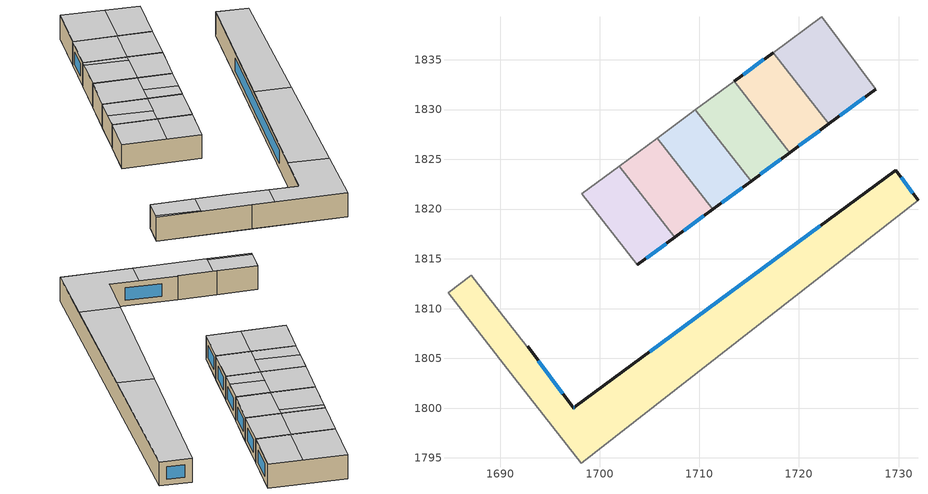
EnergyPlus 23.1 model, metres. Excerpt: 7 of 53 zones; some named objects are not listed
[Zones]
237ae20b8003ea5e_F0_dwelling_0
 floor ground (EU_floor_Construction): 1722.29,1839.32 1727.69,1832.04 1722.99,1828.57 1717.41,1835.72 z0
 wall outside (EU_wall_Construction): 1722.99,1828.57 1727.69,1832.04 z0:3
 wall adiabatic (EU_wall_Construction): 1727.69,1832.04 1722.29,1839.32 1717.41,1835.72 z0:3
 wall to 237ae20b8003ea5e_F0_dwelling_1 (EU_wall_Construction): 1717.41,1835.72 1722.99,1828.57 z0:3
 window (EU_Window_Construction): 1724.09,1829.38 1726.58,1831.22 z0.7:2.3
 ceiling to 237ae20b8003ea5e_F1_dwelling_0 (EU_floor_Construction): 1725.31,1835.25 1722.29,1839.32 1717.41,1835.72 1720.53,1831.72 z3
 ceiling to 237ae20b8003ea5e_F1_dwelling_5 (EU_floor_Construction): 1727.69,1832.04 1725.31,1835.25 1720.53,1831.72 1722.99,1828.57 z3
237ae20b8003ea5e_F0_dwelling_1
 floor ground (EU_floor_Construction): 1717.41,1835.72 1722.99,1828.57 1719.06,1825.67 1713.48,1832.83 z0
 wall outside (EU_wall_Construction): 1719.06,1825.67 1722.99,1828.57 / 1717.41,1835.72 1713.48,1832.83 z0:3
 wall to 237ae20b8003ea5e_F0_dwelling_2 (EU_wall_Construction): 1713.48,1832.83 1719.06,1825.67 z0:3
 window (EU_Window_Construction): 1719.98,1826.35 1722.07,1827.89 / 1716.48,1835.04 1714.4,1833.51 z0.7:2.3
 ceiling to 237ae20b8003ea5e_F1_dwelling_5 (EU_floor_Construction): 1722.99,1828.57 1720.53,1831.72 1716.61,1828.82 1719.06,1825.67 z3
 ceiling to 237ae20b8003ea5e_F1_dwelling_0 (EU_floor_Construction): 1720.53,1831.72 1717.41,1835.72 1713.48,1832.83 1716.61,1828.82 z3
237ae20b8003ea5e_F0_dwelling_2
 floor ground (EU_floor_Construction): 1713.48,1832.83 1719.06,1825.67 1715.18,1822.81 1709.6,1829.96 z0
 wall outside (EU_wall_Construction): 1715.18,1822.81 1719.06,1825.67 z0:3
 wall to 237ae20b8003ea5e_F0_dwelling_3 (EU_wall_Construction): 1709.6,1829.96 1715.18,1822.81 z0:3
 wall adiabatic (EU_wall_Construction): 1713.48,1832.83 1709.6,1829.96 z0:3
 window (EU_Window_Construction): 1716.09,1823.48 1718.15,1825 z0.7:2.3
 ceiling to 237ae20b8003ea5e_F1_dwelling_1 (EU_floor_Construction): 1715.96,1828.35 1712.95,1832.43 1709.6,1829.96 1712.73,1825.96 z3
 ceiling to 237ae20b8003ea5e_F1_dwelling_5 (EU_floor_Construction): 1719.06,1825.67 1716.61,1828.82 1712.73,1825.96 1715.18,1822.81 z3
 ceiling to 237ae20b8003ea5e_F1_dwelling_0 (EU_floor_Construction): 1716.61,1828.82 1713.48,1832.83 1712.95,1832.43 1715.96,1828.35 z3
237ae20b8003ea5e_F0_dwelling_3
 floor ground (EU_floor_Construction): 1709.6,1829.96 1715.18,1822.81 1711.34,1819.97 1705.76,1827.13 z0
 wall outside (EU_wall_Construction): 1711.34,1819.97 1715.18,1822.81 z0:3
 wall to 237ae20b8003ea5e_F0_dwelling_4 (EU_wall_Construction): 1705.76,1827.13 1711.34,1819.97 z0:3
 wall adiabatic (EU_wall_Construction): 1709.6,1829.96 1705.76,1827.13 z0:3
 window (EU_Window_Construction): 1712.24,1820.64 1714.28,1822.14 z0.7:2.3
 ceiling to 237ae20b8003ea5e_F1_dwelling_1 (EU_floor_Construction): 1712.73,1825.96 1709.6,1829.96 1705.76,1827.13 1708.89,1823.12 z3
 ceiling to 237ae20b8003ea5e_F1_dwelling_5 (EU_floor_Construction): 1715.18,1822.81 1712.73,1825.96 1710.49,1824.31 1712.87,1821.1 z3
 ceiling to 237ae20b8003ea5e_F1_dwelling_6 (EU_floor_Construction): 1712.87,1821.1 1710.49,1824.31 1708.89,1823.12 1711.34,1819.97 z3
237ae20b8003ea5e_F0_dwelling_4
 floor ground (EU_floor_Construction): 1705.76,1827.13 1711.34,1819.97 1707.54,1817.16 1701.96,1824.32 z0
 wall outside (EU_wall_Construction): 1707.54,1817.16 1711.34,1819.97 z0:3
 wall to 237ae20b8003ea5e_F0_dwelling_5 (EU_wall_Construction): 1701.96,1824.32 1707.54,1817.16 z0:3
 wall adiabatic (EU_wall_Construction): 1705.76,1827.13 1701.96,1824.32 z0:3
 window (EU_Window_Construction): 1708.43,1817.82 1710.45,1819.31 z0.7:2.3
 ceiling to 237ae20b8003ea5e_F1_dwelling_1 (EU_floor_Construction): 1708.89,1823.12 1705.76,1827.13 1703.62,1825.55 1706.64,1821.46 z3
 ceiling to 237ae20b8003ea5e_F1_dwelling_6 (EU_floor_Construction): 1711.34,1819.97 1708.89,1823.12 1705.08,1820.31 1707.54,1817.16 z3
 ceiling adiabatic (EU_roof_Construction): 1706.64,1821.46 1703.62,1825.55 1701.96,1824.32 1705.08,1820.31 z3
237ae20b8003ea5e_F0_dwelling_5
 floor ground (EU_floor_Construction): 1701.96,1824.32 1707.54,1817.16 1703.77,1814.38 1698.19,1821.54 z0
 wall outside (EU_wall_Construction): 1703.77,1814.38 1707.54,1817.16 z0:3
 wall to 237ae20b8003ea5e_F0_dwelling_6 (EU_wall_Construction): 1698.19,1821.54 1703.77,1814.38 z0:3
 wall adiabatic (EU_wall_Construction): 1701.96,1824.32 1698.19,1821.54 z0:3
 window (EU_Window_Construction): 1704.65,1815.04 1706.65,1816.51 z0.7:2.3
 ceiling adiabatic (EU_roof_Construction): 1705.08,1820.31 1701.96,1824.32 1698.19,1821.54 1701.31,1817.53 z3
 ceiling to 237ae20b8003ea5e_F1_dwelling_6 (EU_floor_Construction): 1707.54,1817.16 1705.08,1820.31 1701.31,1817.53 1703.77,1814.38 z3
237ae20b8003ea5e_F0_dwelling_9
 floor ground (EU_floor_Construction): 1729.73,1823.9 1731.96,1820.89 1698.13,1794.46 1684.74,1811.62 1687.09,1813.35 1692.68,1806.2 1692.73,1806.24 1697.35,1800.01 1697.45,1800.08 z0
 wall outside (EU_wall_Construction): 1731.96,1820.89 1729.73,1823.9 1697.45,1800.08 1697.35,1800.01 1692.73,1806.24 z0:3
 wall adiabatic (EU_wall_Construction): 1698.13,1794.46 1731.96,1820.89 / 1687.09,1813.35 1684.74,1811.62 z0:3
 wall to 237ae20b8003ea5e_F0_dwelling_10 (EU_wall_Construction): 1691.41,1803.07 1698.13,1794.46 z0:3
 wall to 237ae20b8003ea5e_F0_dwelling_7 (EU_wall_Construction): 1692.73,1806.24 1692.68,1806.2 1689.97,1809.68 z0:3
 wall to 237ae20b8003ea5e_F0_dwelling_11 (EU_wall_Construction): 1684.74,1811.62 1691.41,1803.07 z0:3
 wall to 237ae20b8003ea5e_F0_dwelling_8 (EU_wall_Construction): 1689.96,1809.67 1687.09,1813.35 z0:3
 window (EU_Window_Construction): 1697.43,1800.06 1697.38,1800.03 / 1722.15,1818.31 1705.03,1805.67 / 1731.43,1821.6 1730.25,1823.19 / 1696.27,1801.47 1693.82,1804.78 z0.7:2.3
 ceiling to 237ae20b8003ea5e_F1_dwelling_10 (EU_floor_Construction): 1717.44,1809.55 1714.91,1812.97 1701.68,1803.2 1704.47,1799.42 z3
 ceiling to 237ae20b8003ea5e_F1_dwelling_9 (EU_floor_Construction): 1731.96,1820.89 1729.73,1823.9 1714.91,1812.97 1717.44,1809.55 z3
 ceiling to 237ae20b8003ea5e_F1_dwelling_11 (EU_floor_Construction): 1704.47,1799.42 1701.68,1803.2 1697.35,1800.01 1695.35,1802.71 1693.03,1800.99 1698.13,1794.47 z3
 ceiling to 237ae20b8003ea5e_F1_dwelling_4 (EU_floor_Construction): 1688.03,1807.71 1685,1811.81 1684.74,1811.62 1687.88,1807.6 z3
 ceiling to 237ae20b8003ea5e_F1_dwelling_7 (EU_floor_Construction): 1695.35,1802.71 1692.73,1806.24 1692.68,1806.2 1690.23,1809.34 1687.88,1807.6 1693.03,1800.99 z3
 ceiling to 237ae20b8003ea5e_F1_dwelling_3 (EU_floor_Construction): 1690.23,1809.34 1687.09,1813.35 1685,1811.81 1688.03,1807.71 z3
[Building]
EU S2 Campaign: North Axis=0; Terrain=City; Solar Distribution=FullExterior
[Site:Location]
Budapest.Ferenc.Liszt.Intl.AP: Latitude=47.437; Longitude=19.256; Time Zone=1; Elevation=185
[SizingPeriod:WeatherFileDays]
AnnualSizingPeriod: Begin Month=1; Begin Day of Month=1; End Month=12; End Day of Month=31; Day of Week for Start Day=Monday; Use Weather File Daylight Saving Period=No; Use Weather File Rain and Snow Indicators=No
[MATERIAL]
EU_InternalMass_Material: Roughness=MediumRough; Thickness=0.1; Conductivity=1; Density=1800; Specific Heat=900; Thermal Absorptance=0.9; Solar Absorptance=0.7; Visible Absorptance=0.7
[MATERIAL:NOMASS] Roughness=MediumRough; Thermal Absorptance=0.9; Solar Absorptance=0.7; Visible Absorptance=0.7
Name | Thermal Resistance
EU_wall_NoMass | 0.832559
EU_roof_NoMass | 1.39638
EU_floor_NoMass | 0.872794
[WINDOWMATERIAL:SIMPLEGLAZINGSYSTEM]
EU_Window_SimpleGlazing: UFactor=2.79869; Solar Heat Gain Coefficient=0.75; Visible Transmittance=0.75
[CONSTRUCTION]
EU_wall_Construction: EU_wall_NoMass
EU_roof_Construction: EU_roof_NoMass
EU_floor_Construction: EU_floor_NoMass
EU_Window_Construction: EU_Window_SimpleGlazing
EU_InternalMass_Construction: EU_InternalMass_Material
[ZONE] Type=1; Multiplier=1; Ceiling Height=autocalculate; Floor Area=autocalculate; Part of Total Floor Area=Yes
Name | Volume
237ae20b8003ea5e_F0_dwelling_0 | 162.041
237ae20b8003ea5e_F0_dwelling_1 | 132.599
237ae20b8003ea5e_F0_dwelling_2 | 131.253
237ae20b8003ea5e_F0_dwelling_3 | 129.94
237ae20b8003ea5e_F0_dwelling_4 | 128.677
237ae20b8003ea5e_F0_dwelling_5 | 127.459
237ae20b8003ea5e_F0_dwelling_9 | 705.561
[INTERNALMASS] Construction=EU_InternalMass_Construction
Name | Zone or ZoneList | Surface Area
237ae20b8003ea5e_F0_dwelling_0_EU_InternalMass | 237ae20b8003ea5e_F0_dwelling_0 | 54.0135
237ae20b8003ea5e_F0_dwelling_1_EU_InternalMass | 237ae20b8003ea5e_F0_dwelling_1 | 44.1996
237ae20b8003ea5e_F0_dwelling_2_EU_InternalMass | 237ae20b8003ea5e_F0_dwelling_2 | 43.7508
237ae20b8003ea5e_F0_dwelling_3_EU_InternalMass | 237ae20b8003ea5e_F0_dwelling_3 | 43.3134
237ae20b8003ea5e_F0_dwelling_4_EU_InternalMass | 237ae20b8003ea5e_F0_dwelling_4 | 42.8924
237ae20b8003ea5e_F0_dwelling_5_EU_InternalMass | 237ae20b8003ea5e_F0_dwelling_5 | 42.4864
237ae20b8003ea5e_F0_dwelling_9_EU_InternalMass | 237ae20b8003ea5e_F0_dwelling_9 | 235.18
[OTHEREQUIPMENT] Fuel Type=Electricity; Design Level Calculation Method=Watts/Area; Power per Zone Floor Area=1; Fraction Latent=0; Fraction Radiant=0; Fraction Lost=0; Carbon Dioxide Generation Rate=0; EndUse Subcategory=EU_Step8_InternalGains
Name | Zone or ZoneList or Space or SpaceList | Schedule
EU_Step8_InternalGain_237ae20b8003ea5e_F0_dwelling_0_f000 | 237ae20b8003ea5e_F0_dwelling_0 | EU_Step8_GainSchedule_237ae20b8003ea5e_F0_dwelling_0_f000
EU_Step8_InternalGain_237ae20b8003ea5e_F0_dwelling_1_f000 | 237ae20b8003ea5e_F0_dwelling_1 | EU_Step8_GainSchedule_237ae20b8003ea5e_F0_dwelling_1_f000
EU_Step8_InternalGain_237ae20b8003ea5e_F0_dwelling_2_f000 | 237ae20b8003ea5e_F0_dwelling_2 | EU_Step8_GainSchedule_237ae20b8003ea5e_F0_dwelling_2_f000
EU_Step8_InternalGain_237ae20b8003ea5e_F0_dwelling_3_f000 | 237ae20b8003ea5e_F0_dwelling_3 | EU_Step8_GainSchedule_237ae20b8003ea5e_F0_dwelling_3_f000
EU_Step8_InternalGain_237ae20b8003ea5e_F0_dwelling_4_f000 | 237ae20b8003ea5e_F0_dwelling_4 | EU_Step8_GainSchedule_237ae20b8003ea5e_F0_dwelling_4_f000
EU_Step8_InternalGain_237ae20b8003ea5e_F0_dwelling_5_f000 | 237ae20b8003ea5e_F0_dwelling_5 | EU_Step8_GainSchedule_237ae20b8003ea5e_F0_dwelling_5_f000
EU_Step8_InternalGain_237ae20b8003ea5e_F0_dwelling_9_f000 | 237ae20b8003ea5e_F0_dwelling_9 | EU_Step8_GainSchedule_237ae20b8003ea5e_F0_dwelling_9_f000
[ZONEVENTILATION:DESIGNFLOWRATE] Schedule=EU_AlwaysOn; Design Flow Rate Calculation Method=AirChanges/Hour; Air Changes per Hour=0.475469; Ventilation Type=Natural; Fan Pressure Rise=0; Fan Total Efficiency=1; Constant Term Coefficient=1; Temperature Term Coefficient=0; Velocity Term Coefficient=0; Velocity Squared Term Coefficient=0; Minimum Indoor Temperature=-100; Maximum Indoor Temperature=100; Delta Temperature=-100; Minimum Outdoor Temperature=-100; Maximum Outdoor Temperature=100; Maximum Wind Speed=40
Name | Zone or ZoneList or Space or SpaceList
EU_ConstantAir_237ae20b8003ea5e_F0_dwelling_0 | 237ae20b8003ea5e_F0_dwelling_0
EU_ConstantAir_237ae20b8003ea5e_F0_dwelling_1 | 237ae20b8003ea5e_F0_dwelling_1
EU_ConstantAir_237ae20b8003ea5e_F0_dwelling_2 | 237ae20b8003ea5e_F0_dwelling_2
EU_ConstantAir_237ae20b8003ea5e_F0_dwelling_3 | 237ae20b8003ea5e_F0_dwelling_3
EU_ConstantAir_237ae20b8003ea5e_F0_dwelling_4 | 237ae20b8003ea5e_F0_dwelling_4
EU_ConstantAir_237ae20b8003ea5e_F0_dwelling_5 | 237ae20b8003ea5e_F0_dwelling_5
EU_ConstantAir_237ae20b8003ea5e_F0_dwelling_9 | 237ae20b8003ea5e_F0_dwelling_9
[HVACTEMPLATE:ZONE:IDEALLOADSAIRSYSTEM] System Availability Schedule=EU_AlwaysOn; Maximum Heating Supply Air Temperature=50; Minimum Cooling Supply Air Temperature=13; Maximum Heating Supply Air Humidity Ratio=0.0156; Minimum Cooling Supply Air Humidity Ratio=0.0077; Heating Limit=NoLimit; Cooling Limit=NoLimit; Heating Availability Schedule=EU_AlwaysOn; Cooling Availability Schedule=EU_CoolingOff; Dehumidification Control Type=ConstantSensibleHeatRatio; Cooling Sensible Heat Ratio=0.7; Dehumidification Setpoint=60; Humidification Control Type=None; Humidification Setpoint=30; Outdoor Air Method=None; Outdoor Air Flow Rate per Person=0.00944; Outdoor Air Flow Rate per Zone Floor Area=0; Outdoor Air Flow Rate per Zone=0; Demand Controlled Ventilation Type=None; Outdoor Air Economizer Type=NoEconomizer; Heat Recovery Type=None; Sensible Heat Recovery Effectiveness=0.7; Latent Heat Recovery Effectiveness=0.65
Name | Template Thermostat
237ae20b8003ea5e_F0_dwelling_0 | EU_HeatOnly_237ae20b8003ea5e_F0_dwelling_0
237ae20b8003ea5e_F0_dwelling_1 | EU_HeatOnly_237ae20b8003ea5e_F0_dwelling_1
237ae20b8003ea5e_F0_dwelling_2 | EU_HeatOnly_237ae20b8003ea5e_F0_dwelling_2
237ae20b8003ea5e_F0_dwelling_3 | EU_HeatOnly_237ae20b8003ea5e_F0_dwelling_3
237ae20b8003ea5e_F0_dwelling_4 | EU_HeatOnly_237ae20b8003ea5e_F0_dwelling_4
237ae20b8003ea5e_F0_dwelling_5 | EU_HeatOnly_237ae20b8003ea5e_F0_dwelling_5
237ae20b8003ea5e_F0_dwelling_9 | EU_HeatOnly_237ae20b8003ea5e_F0_dwelling_9
[SIZING:ZONE] Zone Cooling Design Supply Air Temperature Input Method=SupplyAirTemperature; Zone Cooling Design Supply Air Temperature=13; Zone Heating Design Supply Air Temperature Input Method=SupplyAirTemperature; Zone Heating Design Supply Air Temperature=50; Zone Cooling Design Supply Air Humidity Ratio=0.008; Zone Heating Design Supply Air Humidity Ratio=0.008; Cooling Design Air Flow Method=DesignDay; Cooling Design Air Flow Rate=0; Cooling Minimum Air Flow per Zone Floor Area=0.000762; Cooling Minimum Air Flow=0; Cooling Minimum Air Flow Fraction=0.2; Heating Design Air Flow Method=DesignDay; Heating Design Air Flow Rate=0; Heating Maximum Air Flow per Zone Floor Area=0.002032; Heating Maximum Air Flow=0.141576; Heating Maximum Air Flow Fraction=0.3; Account for Dedicated Outdoor Air System=No; Dedicated Outdoor Air System Control Strategy=NeutralSupplyAir; Dedicated Outdoor Air Low Setpoint Temperature for Design=autosize; Dedicated Outdoor Air High Setpoint Temperature for Design=autosize; Zone Load Sizing Method=Sensible Load Only No Latent Load; Zone Latent Cooling Design Supply Air Humidity Ratio Input Method=HumidityRatioDifference; Zone Cooling Design Supply Air Humidity Ratio Difference=0.005; Zone Latent Heating Design Supply Air Humidity Ratio Input Method=HumidityRatioDifference; Zone Humidification Design Supply Air Humidity Ratio Difference=0.005
237ae20b8003ea5e_F0_dwelling_0; 237ae20b8003ea5e_F0_dwelling_1; 237ae20b8003ea5e_F0_dwelling_2; 237ae20b8003ea5e_F0_dwelling_3; 237ae20b8003ea5e_F0_dwelling_4; 237ae20b8003ea5e_F0_dwelling_5; 237ae20b8003ea5e_F0_dwelling_9
[SCHEDULE:CONSTANT]
Name | Hourly Value
EU_AlwaysOn | 1
EU_CoolingOff | 0
[SCHEDULE:FILE] Column Number=1; Rows to Skip at Top=0; Number of Hours of Data=8760; Column Separator=Comma; Interpolate to Timestep=No; Minutes per Item=60; Adjust Schedule for Daylight Savings=Yes
Name | File
EU_Step8_GainSchedule_237ae20b8003ea5e_F0_dwelling_0_f000 | ../../schedules/237ae20b8003ea5e/237ae20b8003ea5e_F0_dwelling_0_f000_gain.csv
EU_Step8_GainSchedule_237ae20b8003ea5e_F0_dwelling_1_f000 | ../../schedules/237ae20b8003ea5e/237ae20b8003ea5e_F0_dwelling_1_f000_gain.csv
EU_Step8_GainSchedule_237ae20b8003ea5e_F0_dwelling_2_f000 | ../../schedules/237ae20b8003ea5e/237ae20b8003ea5e_F0_dwelling_2_f000_gain.csv
EU_Step8_GainSchedule_237ae20b8003ea5e_F0_dwelling_3_f000 | ../../schedules/237ae20b8003ea5e/237ae20b8003ea5e_F0_dwelling_3_f000_gain.csv
EU_Step8_GainSchedule_237ae20b8003ea5e_F0_dwelling_4_f000 | ../../schedules/237ae20b8003ea5e/237ae20b8003ea5e_F0_dwelling_4_f000_gain.csv
EU_Step8_GainSchedule_237ae20b8003ea5e_F0_dwelling_5_f000 | ../../schedules/237ae20b8003ea5e/237ae20b8003ea5e_F0_dwelling_5_f000_gain.csv
EU_Step8_GainSchedule_237ae20b8003ea5e_F0_dwelling_9_f000 | ../../schedules/237ae20b8003ea5e/237ae20b8003ea5e_F0_dwelling_9_f000_gain.csv
